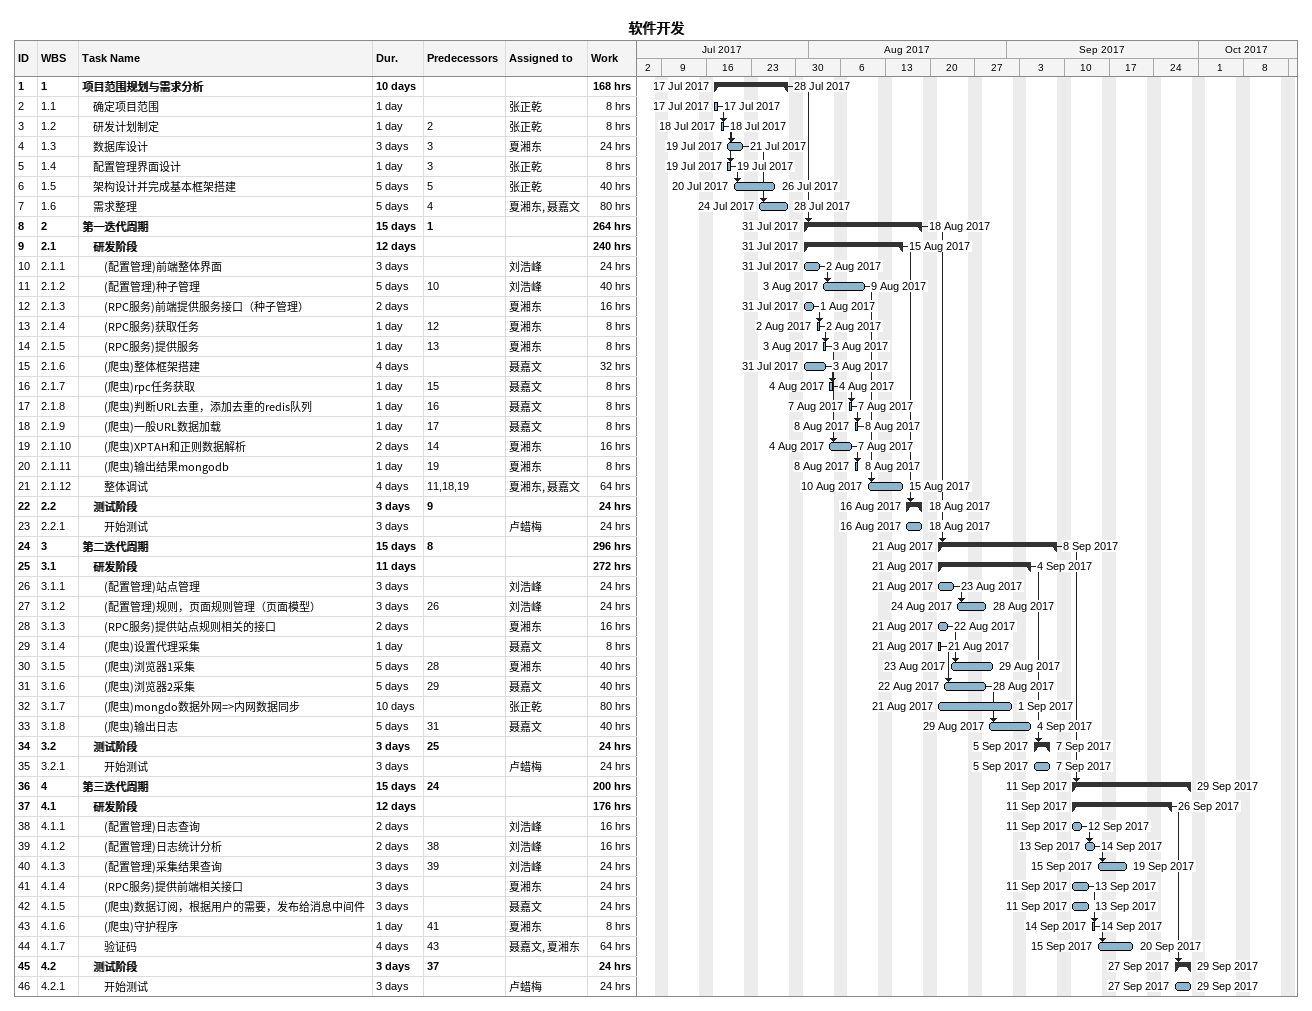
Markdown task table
软件开发

| ID | WBS | Task | Duration | Start | Finish | Predecessors | Resources | Work (h) |
|---|---|---|---|---|---|---|---|---|
| 1 | 1 | **项目范围规划与需求分析** | 10d | 2017-07-17 | 2017-07-28 |  |  | 168 |
| 2 | 1.1 | 确定项目范围 | 1d | 2017-07-17 | 2017-07-17 |  | 张正乾 | 8 |
| 3 | 1.2 | 研发计划制定 | 1d | 2017-07-18 | 2017-07-18 | 2 | 张正乾 | 8 |
| 4 | 1.3 | 数据库设计 | 3d | 2017-07-19 | 2017-07-21 | 3 | 夏湘东 | 24 |
| 5 | 1.4 | 配置管理界面设计 | 1d | 2017-07-19 | 2017-07-19 | 3 | 张正乾 | 8 |
| 6 | 1.5 | 架构设计并完成基本框架搭建 | 5d | 2017-07-20 | 2017-07-26 | 5 | 张正乾 | 40 |
| 7 | 1.6 | 需求整理 | 5d | 2017-07-24 | 2017-07-28 | 4 | 夏湘东, 聂嘉文 | 80 |
| 8 | 2 | **第一迭代周期** | 15d | 2017-07-31 | 2017-08-18 | 1 |  | 264 |
| 9 | 2.1 | **研发阶段** | 12d | 2017-07-31 | 2017-08-15 |  |  | 240 |
| 10 | 2.1.1 | (配置管理)前端整体界面 | 3d | 2017-07-31 | 2017-08-02 |  | 刘浩峰 | 24 |
| 11 | 2.1.2 | (配置管理)种子管理 | 5d | 2017-08-03 | 2017-08-09 | 10 | 刘浩峰 | 40 |
| 12 | 2.1.3 | (RPC服务)前端提供服务接口（种子管理） | 2d | 2017-07-31 | 2017-08-01 |  | 夏湘东 | 16 |
| 13 | 2.1.4 | (RPC服务)获取任务 | 1d | 2017-08-02 | 2017-08-02 | 12 | 夏湘东 | 8 |
| 14 | 2.1.5 | (RPC服务)提供服务 | 1d | 2017-08-03 | 2017-08-03 | 13 | 夏湘东 | 8 |
| 15 | 2.1.6 | (爬虫)整体框架搭建 | 4d | 2017-07-31 | 2017-08-03 |  | 聂嘉文 | 32 |
| 16 | 2.1.7 | (爬虫)rpc任务获取 | 1d | 2017-08-04 | 2017-08-04 | 15 | 聂嘉文 | 8 |
| 17 | 2.1.8 | (爬虫)判断URL去重，添加去重的redis队列 | 1d | 2017-08-07 | 2017-08-07 | 16 | 聂嘉文 | 8 |
| 18 | 2.1.9 | (爬虫)一般URL数据加载 | 1d | 2017-08-08 | 2017-08-08 | 17 | 聂嘉文 | 8 |
| 19 | 2.1.10 | (爬虫)XPTAH和正则数据解析 | 2d | 2017-08-04 | 2017-08-07 | 14 | 夏湘东 | 16 |
| 20 | 2.1.11 | (爬虫)输出结果mongodb | 1d | 2017-08-08 | 2017-08-08 | 19 | 夏湘东 | 8 |
| 21 | 2.1.12 | 整体调试 | 4d | 2017-08-10 | 2017-08-15 | 11, 18, 19 | 夏湘东, 聂嘉文 | 64 |
| 22 | 2.2 | **测试阶段** | 3d | 2017-08-16 | 2017-08-18 | 9 |  | 24 |
| 23 | 2.2.1 | 开始测试 | 3d | 2017-08-16 | 2017-08-18 |  | 卢蜡梅 | 24 |
| 24 | 3 | **第二迭代周期** | 15d | 2017-08-21 | 2017-09-08 | 8 |  | 296 |
| 25 | 3.1 | **研发阶段** | 11d | 2017-08-21 | 2017-09-04 |  |  | 272 |
| 26 | 3.1.1 | (配置管理)站点管理 | 3d | 2017-08-21 | 2017-08-23 |  | 刘浩峰 | 24 |
| 27 | 3.1.2 | (配置管理)规则，页面规则管理（页面模型） | 3d | 2017-08-24 | 2017-08-28 | 26 | 刘浩峰 | 24 |
| 28 | 3.1.3 | (RPC服务)提供站点规则相关的接口 | 2d | 2017-08-21 | 2017-08-22 |  | 夏湘东 | 16 |
| 29 | 3.1.4 | (爬虫)设置代理采集 | 1d | 2017-08-21 | 2017-08-21 |  | 聂嘉文 | 8 |
| 30 | 3.1.5 | (爬虫)浏览器1采集 | 5d | 2017-08-23 | 2017-08-29 | 28 | 夏湘东 | 40 |
| 31 | 3.1.6 | (爬虫)浏览器2采集 | 5d | 2017-08-22 | 2017-08-28 | 29 | 聂嘉文 | 40 |
| 32 | 3.1.7 | (爬虫)mongdo数据外网=>内网数据同步 | 10d | 2017-08-21 | 2017-09-01 |  | 张正乾 | 80 |
| 33 | 3.1.8 | (爬虫)输出日志 | 5d | 2017-08-29 | 2017-09-04 | 31 | 聂嘉文 | 40 |
| 34 | 3.2 | **测试阶段** | 3d | 2017-09-05 | 2017-09-07 | 25 |  | 24 |
| 35 | 3.2.1 | 开始测试 | 3d | 2017-09-05 | 2017-09-07 |  | 卢蜡梅 | 24 |
| 36 | 4 | **第三迭代周期** | 15d | 2017-09-11 | 2017-09-29 | 24 |  | 200 |
| 37 | 4.1 | **研发阶段** | 12d | 2017-09-11 | 2017-09-26 |  |  | 176 |
| 38 | 4.1.1 | (配置管理)日志查询 | 2d | 2017-09-11 | 2017-09-12 |  | 刘浩峰 | 16 |
| 39 | 4.1.2 | (配置管理)日志统计分析 | 2d | 2017-09-13 | 2017-09-14 | 38 | 刘浩峰 | 16 |
| 40 | 4.1.3 | (配置管理)采集结果查询 | 3d | 2017-09-15 | 2017-09-19 | 39 | 刘浩峰 | 24 |
| 41 | 4.1.4 | (RPC服务)提供前端相关接口 | 3d | 2017-09-11 | 2017-09-13 |  | 夏湘东 | 24 |
| 42 | 4.1.5 | (爬虫)数据订阅，根据用户的需要，发布给消息中间件 | 3d | 2017-09-11 | 2017-09-13 |  | 聂嘉文 | 24 |
| 43 | 4.1.6 | (爬虫)守护程序 | 1d | 2017-09-14 | 2017-09-14 | 41 | 夏湘东 | 8 |
| 44 | 4.1.7 | 验证码 | 4d | 2017-09-15 | 2017-09-20 | 43 | 聂嘉文, 夏湘东 | 64 |
| 45 | 4.2 | **测试阶段** | 3d | 2017-09-27 | 2017-09-29 | 37 |  | 24 |
| 46 | 4.2.1 | 开始测试 | 3d | 2017-09-27 | 2017-09-29 |  | 卢蜡梅 | 24 |
